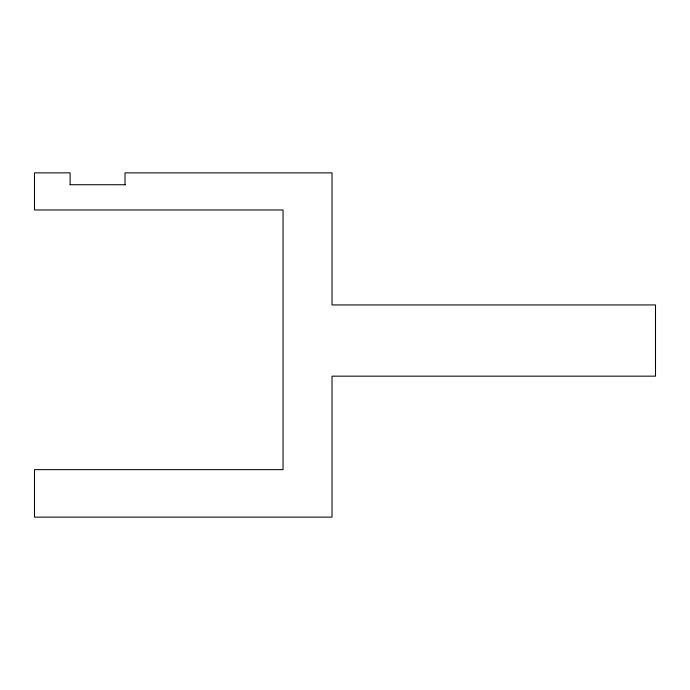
<?xml version="1.0" encoding="UTF-8"?>
<svg xmlns="http://www.w3.org/2000/svg" width="690" height="690" viewBox="0 0 690 690"><rect width="100%" height="100%" fill="white"/><g stroke="black" fill="none" stroke-linecap="round" stroke-linejoin="round"><path stroke-width="1.03" d="M70.113 184.722L125.304 184.739M125.019 184.739L125.019 172.871L332.019 172.871L332.019 304.937L655.5 304.937L655.5 376.162L332.019 376.162L332.019 517.129L34.5 517.129L34.5 469.649L283.047 469.649L283.047 209.967L34.5 209.967L34.5 172.871L70.113 172.871L70.113 184.739"/></g></svg>
